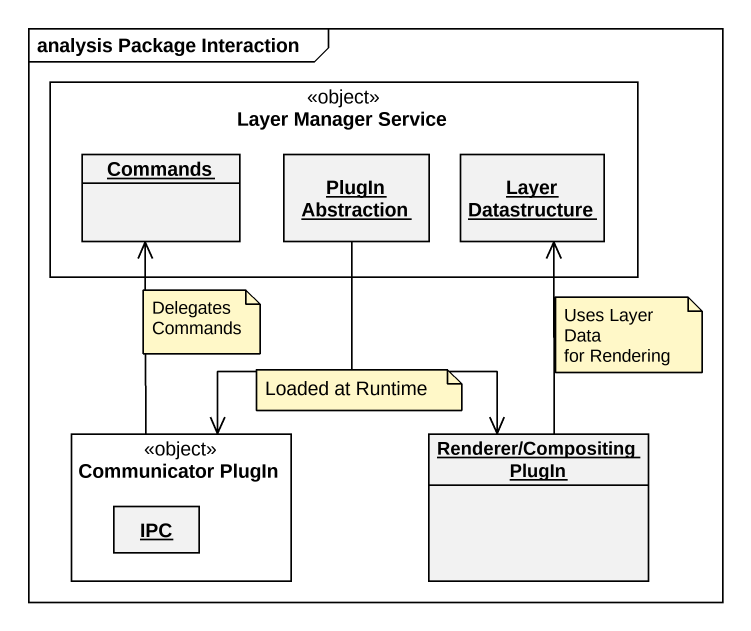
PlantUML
@startuml
mainframe analysis Package Interaction
hide circle
hide empty members
rectangle "Layer Manager Service" as Layer_Manager_Service <<object>> {
  object Commands
  object "PlugIn Abstraction" as PlugIn_Abstraction
  object "Layer Datastructure" as Layer_Datastructure
}
rectangle "Communicator PlugIn" as Communicator_PlugIn <<object>> {
  object IPC
}
object "Renderer/Compositing PlugIn" as Renderer_Compositing_PlugIn
PlugIn_Abstraction --> Communicator_PlugIn
PlugIn_Abstraction --> Renderer_Compositing_PlugIn
Communicator_PlugIn -up-> Commands
Renderer_Compositing_PlugIn -up-> Layer_Datastructure
note as N1
  Delegates
  Commands
end note
note as N2
  Uses Layer Data
  for Rendering
end note
note as N3
  Loaded at Runtime
end note
@enduml
